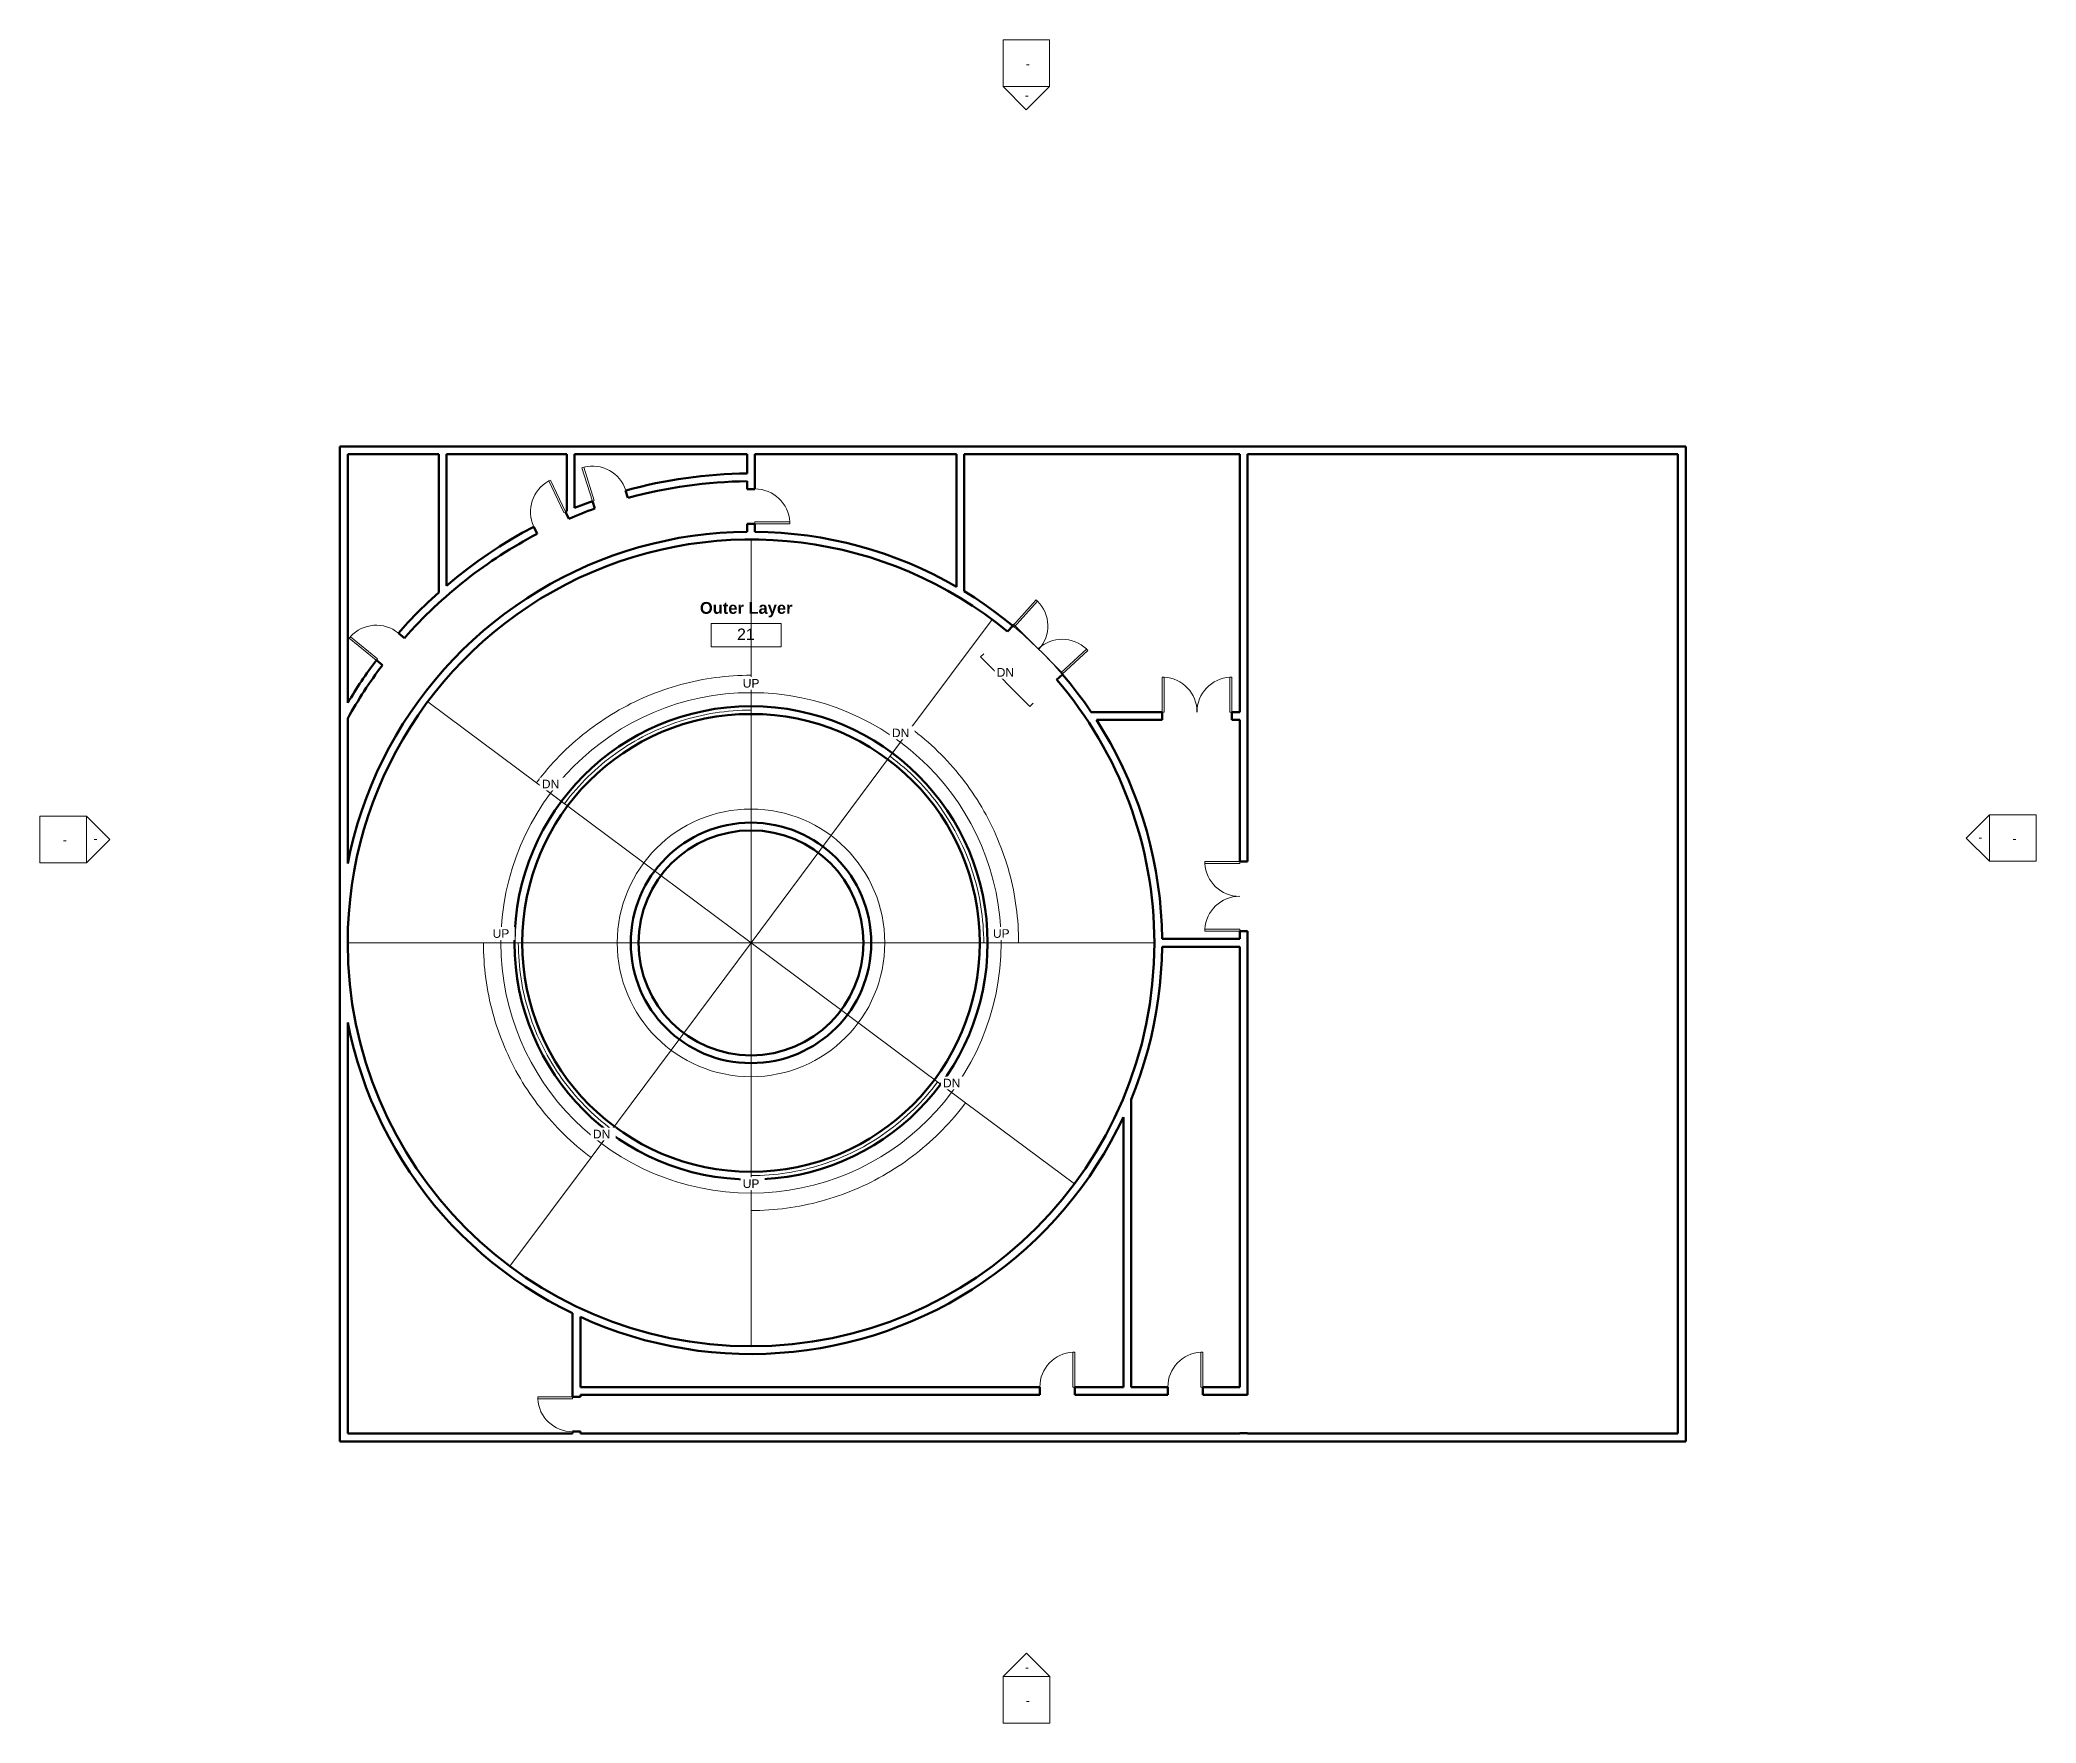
# Model space of a CAD drawing. Header units: inches. Extents: x -1067 to 992, y -835 to 901.
import ezdxf

# ---------------------------------------------------------------- set-up
doc = ezdxf.new("R2010")
doc.units = ezdxf.units.IN
doc.header["$MEASUREMENT"] = 0
for name, color, linetype, lineweight in [('A-ANNO-SYMB', 6, 'Continuous', 9), ('A-ANNO-TEXT', 2, 'Continuous', 9), ('A-AREA-IDEN', 2, 'Continuous', 9), ('A-DETL', 5, 'Continuous', 9), ('A-DOOR', 1, 'Continuous', 13), ('A-FLOR-OTLN', 6, 'Continuous', 13), ('A-FLOR-STRS', 2, 'Continuous', 9), ('A-WALL', 2, 'Continuous', 13)]:
    doc.layers.add(name, color=color, linetype=linetype, lineweight=lineweight)

# ---------------------------------------------------------------- blocks, each defined once
blk = doc.blocks.new('Single-Flush - 36_ x 84_-170492-Arena O Ring')
at = {"layer": 'A-DOOR', "lineweight": 20}
for p, q in [((16, 4), (16, 40)), ((18, 40), (16, 40)), ((18, 4), (18, 40)), ((18, 4), (16, 4))]:
    blk.add_line(p, q, dxfattribs=at)
at = {"layer": 'A-DOOR', "lineweight": 9}
blk.add_arc((18, 4), 36.1, 93.1789, 180, dxfattribs=at)
blk = doc.blocks.new('Single-Flush - 36_ x 84_-170567-Arena O Ring')
at = {"layer": 'A-DOOR', "lineweight": 20}
for p, q in [((16, 4), (16, 40)), ((18, 40), (16, 40)), ((18, 4), (18, 40)), ((18, 4), (16, 4))]:
    blk.add_line(p, q, dxfattribs=at)
at = {"layer": 'A-DOOR', "lineweight": 9}
blk.add_arc((18, 4), 36.1, 93.1789, 180, dxfattribs=at)
blk = doc.blocks.new('Single-Flush - 36_ x 84_-170596-Arena O Ring')
at = {"layer": 'A-DOOR', "lineweight": 20}
for p, q in [((16, -4), (16, -40)), ((18, -4), (16, -4)), ((18, -4), (18, -40)), ((18, -40), (16, -40))]:
    blk.add_line(p, q, dxfattribs=at)
at = {"layer": 'A-DOOR', "lineweight": 9}
blk.add_arc((18, -4), 36.1, 180, 266.8211, dxfattribs=at)
blk = doc.blocks.new('Single-Flush - 36_ x 84_-170948-Arena O Ring')
at = {"layer": 'A-DOOR', "lineweight": 20}
for p, q in [((16, -4), (16, -40)), ((18, -4), (16, -4)), ((18, -4), (18, -40)), ((18, -40), (16, -40))]:
    blk.add_line(p, q, dxfattribs=at)
at = {"layer": 'A-DOOR', "lineweight": 9}
blk.add_arc((18, -4), 36.1, 180, 266.8211, dxfattribs=at)
blk = doc.blocks.new('Elevation - Detail Number-151647-Arena O Ring')
at = {"layer": 'A-ANNO-SYMB'}
for p, q in [((-0.25, -0.25), (-0.25, 0.25)), ((-0.25, 0.25), (0.25, 0.25)), ((0.25, 0.25), (0.25, -0.25)), ((0.25, -0.25), (-0.25, -0.25))]:
    blk.add_line(p, q, dxfattribs=at)
blk = doc.blocks.new('Elevation - Detail Number-151370-Arena O Ring')
at = {"layer": 'A-ANNO-SYMB'}
for p, q in [((0, 0.25), (-0.25, 0)), ((0.25, 0), (0, 0.25)), ((-0.25, 0), (0.25, 0))]:
    blk.add_line(p, q, dxfattribs=at)
blk = doc.blocks.new('Elevation - Detail Number-V1-Arena O Ring')
at = {"layer": 'A-ANNO-SYMB'}
for p, q in [((0, 0.25), (-0.25, 0)), ((0.25, 0), (0, 0.25)), ((-0.25, 0), (0.25, 0))]:
    blk.add_line(p, q, dxfattribs=at)
blk = doc.blocks.new('Room Tag - Room Tag-84095-Arena O Ring')
at = {"layer": 'A-AREA-IDEN'}
for p, q in [((-0.375, -0.0625), (-0.375, -0.3125)), ((-0.375, -0.0625), (0.375, -0.0625)), ((0.375, -0.0625), (0.375, -0.3125)), ((-0.375, -0.3125), (0.375, -0.3125))]:
    blk.add_line(p, q, dxfattribs=at)

msp = doc.modelspace()

# ---------------------------------------------------------------- linework, layer by layer
at = {"layer": 'A-DETL'}
for p, q in [((-333.4, 245.9), (-333.4, 385.9)), ((-168.5, 191.2), (-84.8, 303.4)), ((-333.4, -30.1), (-333.4, 227.9)), ((-554.7, 134.9), (-666.9, 218.5)), ((-168.5, 191.2), (-333.4, -30.1)), ((-554.7, 134.9), (-333.4, -30.1)), ((-609.4, -30.1), (-749.4, -30.1)), ((-333.4, -30.1), (-591.4, -30.1)), ((-498.4, -251.4), (-333.4, -30.1)), ((-333.4, -30.1), (-75.4, -30.1)), ((-333.4, -30.1), (-333.4, -288.1)), ((-112.1, -195), (-333.4, -30.1)), ((-57.4, -30.1), (82.6, -30.1)), ((-112.1, -195), (0.1, -278.7)), ((-498.4, -251.4), (-582, -363.6)), ((-333.4, -306.1), (-333.4, -446))]:
    msp.add_line(p, q, dxfattribs=at)
for radius in [258, 244, 138]:
    msp.add_circle((-333.4, -30.1), radius, dxfattribs=at)
at = {"layer": 'A-FLOR-OTLN'}
for p, q in [((-4.4, 237.4), (-4.5, 237.5)), ((-577.9, -376.5), (-577.9, -376.5))]:
    msp.add_line(p, q, dxfattribs=at)
for radius, start, end in [(424, 95.1564, 96.0671), (424, 93.2179, 94.1334), (424, 91.2802, 92.1996), (424, 87.8391, 88.667), (424, 85.9376, 86.7325), (424, 84.0364, 84.7656), (424, 108.8634, 109.6026), (424, 106.8576, 107.669), (424, 104.8869, 105.7354), (424, 102.9308, 103.8018), (424, 100.9822, 101.8682), (424, 99.0378, 99.9345), (424, 97.0962, 98.0008), (424, 82.1355, 82.6841), (424, 79.8706, 80.2348), (424, 77.6491, 78.334), (424, 75.657, 76.433), (424, 73.7139, 74.5315), (424, 71.7891, 72.6297), (424, 115.4033, 116.1112), (424, 113.4698, 113.8809), (424, 110.9975, 111.5362), (424, 69.8733, 70.7273), (424, 67.9624, 68.8243), (424, 66.0546, 66.9203), (424, 64.1488, 65.0151), (424, 121.2041, 122.0702), (424, 119.2705, 120.1113), (424, 117.3369, 118.1345), (424, 62.2445, 63.1081), (424, 60.3411, 61.1985), (424, 58.4992, 58.7177), (424, 125.0714, 125.9657), (424, 123.1378, 124.0204), (424, 56.2805, 56.8946), (424, 54.3708, 55.0635), (424, 52.517, 53.2161), (424, 130.8726, 131.7869), (424, 128.9388, 129.8481), (424, 127.0051, 127.9079), (424, 50.683, 51.3268), (424, 40.7709, 50.4519), (424, 134.7401, 135.6617), (424, 132.8063, 133.7247), (424, 138.6078, 139.5342), (424, 136.6739, 137.5982), (424, 142.4757, 143.4051), (424, 140.5417, 141.4698), (424, 36.725, 37.3025), (424, 144.4097, 145.3402), (244, 0, 180), (424, 34.7914, 35.4743), (424, 148.2779, 149.2098), (424, 146.3438, 147.2751), (424, 31.1304, 32.021), (424, 152.1464, 153.0788), (424, 150.2121, 151.1444), (424, 29.2012, 30.0803), (424, 27.2721, 28.1346), (424, 154.0808, 155.0132), (424, 25.3431, 26.18), (424, 157.95, 158.8816), (424, 156.0154, 156.9474), (424, 23.414, 24.2071), (424, 21.485, 22.1856), (424, 159.8848, 160.8157), (424, 19.5561, 19.9411), (424, 163.7551, 164.6837), (424, 161.8199, 162.7497), (424, 17.0762, 17.6271), (424, 14.957, 15.6981), (424, 165.6906, 166.6176), (424, 12.9582, 13.7691), (424, 167.6265, 168.5515), (424, 10.993, 11.84), (424, 9.0421, 9.911), (424, 7.0984, 7.9818), (424, 5.1589, 6.0527), (424, 3.2221, 4.1235), (424, 1.287, 2.1943), (244, 180, 0), (424, 357.8497, 358.6509), (424, 355.9569, 356.7081), (424, 354.0647, 354.695), (424, 349.6569, 350.2813), (424, 191.4499, 192.3613), (424, 347.6399, 348.3891), (424, 193.3779, 194.2923), (424, 195.3061, 196.2227), (424, 343.7769, 344.6029), (424, 345.6963, 346.4964), (424, 197.2343, 198.1526), (424, 341.8685, 342.7085), (424, 199.1627, 200.0821), (424, 201.0912, 202.0113), (424, 338.0671, 338.9154), (424, 339.9661, 340.8129), (424, 203.0199, 203.9402), (424, 204.9488, 205.869), (424, 206.878, 207.7975), (424, 331.9046, 332.8056), (424, 333.843, 334.7359), (424, 208.8075, 209.7259), (424, 210.7373, 211.6542), (424, 329.9682, 330.8753), (424, 212.6676, 213.5823), (424, 326.0989, 327.0144), (424, 328.0331, 328.9449), (424, 214.5986, 215.5104), (424, 216.5303, 217.4384), (424, 322.2327, 323.1534), (424, 324.1656, 325.0839), (424, 218.4631, 219.3663), (424, 220.3974, 221.2941), (424, 318.3683, 319.292), (424, 320.3003, 321.2227), (424, 222.3339, 223.2219), (424, 224.2737, 225.1496), (424, 314.5051, 315.4303), (424, 316.4366, 317.3612), (424, 226.219, 227.0728), (424, 228.1741, 229.0049), (424, 310.6426, 311.568), (424, 312.5738, 313.4992), (424, 230.1504, 230.9325), (424, 232.1854, 232.86), (424, 306.7808, 307.705), (424, 308.7116, 309.6366), (424, 236.7151, 237.3157), (424, 300.9887, 301.9084), (424, 302.9193, 303.841), (424, 304.85, 305.7732), (424, 238.6426, 239.3984), (424, 240.5702, 241.3877), (424, 242.4978, 243.3482), (424, 295.1973, 296.1071), (424, 297.1277, 298.0416), (424, 299.0582, 299.9753), (424, 246.0141, 246.9391), (424, 247.9457, 248.87), (424, 249.8776, 250.8007), (424, 289.4063, 290.2946), (424, 291.3366, 292.2342), (424, 293.2669, 294.1714), (424, 251.8098, 252.7314), (424, 253.7424, 254.662), (424, 255.6755, 256.5925), (424, 257.6093, 258.523), (424, 259.5439, 260.4534), (424, 261.4796, 262.3838), (424, 263.4169, 264.3141), (424, 265.3567, 266.2443), (424, 275.2586, 275.8952), (424, 279.7554, 280.4042), (424, 281.6856, 282.4588), (424, 283.6157, 284.4426), (424, 285.5459, 286.4025), (424, 287.4761, 288.3515), (424, 267.3, 268.1746), (424, 269.2494, 270.1048), (424, 271.2103, 272.035), (424, 273.1962, 273.9651)]:
    msp.add_arc((-333.4, -30.1), radius, start, end, dxfattribs=at)
at = {"layer": 'A-FLOR-STRS'}
for p, q in [((-62.7, 298.6), (-64, 297.3)), ((-62.7, 298.6), (-39.6, 275.5)), ((-93.2, 268), (-96.6, 264.7)), ((-96.6, 264.7), (-45.7, 213.7)), ((-27.8, 263.8), (-11.8, 247.7)), ((-11.8, 247.7), (-12.5, 247)), ((-333.4, 245.9), (-333.4, 213.9)), ((-333.4, 245.9), (-333.4, 209.9)), ((-42.3, 217.1), (-45.7, 213.7)), ((-168.5, 191.2), (-190, 162.3)), ((-168.5, 191.2), (-190, 162.3)), ((-554.7, 134.9), (-525.8, 113.4)), ((-554.7, 134.9), (-525.8, 113.4)), ((-609.4, -30.1), (-577.4, -30.1)), ((-609.4, -30.1), (-573.4, -30.1)), ((-57.4, -30.1), (-93.4, -30.1)), ((-57.4, -30.1), (-89.4, -30.1)), ((-112.1, -195), (-141, -173.5)), ((-112.1, -195), (-141, -173.5)), ((-498.4, -251.4), (-476.9, -222.5)), ((-498.4, -251.4), (-476.9, -222.5)), ((-333.4, -306.1), (-333.4, -270.1)), ((-333.4, -306.1), (-333.4, -274.1))]:
    msp.add_line(p, q, dxfattribs=at)
for points in [[(-333.4, 245.9), (-345.6, 245.9), (-370.1, 244.3), (-406.1, 237), (-440.9, 225), (-473.7, 208.5), (-504.1, 187.8), (-531.5, 163.3), (-547.4, 144.7), (-554.7, 134.9)], [(-333.4, 245.9), (-345.6, 245.9), (-370.1, 244.3), (-406.1, 237), (-440.9, 225), (-473.7, 208.5), (-504.1, 187.8), (-531.5, 163.3), (-547.4, 144.7), (-554.7, 134.9)], [(-333.4, 209.9), (-345.8, 209.9), (-370.6, 208), (-406.9, 199.4), (-441.5, 185.3), (-473.5, 166), (-502.1, 142), (-518.4, 123.3), (-525.8, 113.4)], [(-57.4, -30.1), (-57.4, -17.9), (-59, 6.6), (-66.3, 42.6), (-78.3, 77.4), (-94.8, 110.2), (-115.5, 140.6), (-140, 168), (-158.7, 183.9), (-168.5, 191.2)], [(-57.4, -30.1), (-57.4, -17.9), (-59, 6.6), (-66.3, 42.6), (-78.3, 77.4), (-94.8, 110.2), (-115.5, 140.6), (-140, 168), (-158.7, 183.9), (-168.5, 191.2)], [(-185.6, 159), (-187, 160.1), (-188.5, 161.2), (-190, 162.3)], [(-93.4, -30.1), (-93.4, -17.7), (-95.3, 7.1), (-103.9, 43.4), (-118.1, 78), (-137.3, 110), (-161.3, 138.6), (-180.1, 154.9), (-190, 162.3)], [(-522.5, 117.8), (-523.6, 116.3), (-524.7, 114.8), (-525.8, 113.4)], [(-609.4, -30.1), (-609.4, -42.3), (-607.8, -66.8), (-600.5, -102.8), (-588.5, -137.5), (-572, -170.4), (-551.3, -200.8), (-526.8, -228.1), (-508.2, -244.1), (-498.4, -251.4)], [(-609.4, -30.1), (-609.4, -42.3), (-607.8, -66.8), (-600.5, -102.8), (-588.5, -137.5), (-572, -170.4), (-551.3, -200.8), (-526.8, -228.1), (-508.2, -244.1), (-498.4, -251.4)], [(-573.4, -30.1), (-573.4, -42.5), (-571.5, -67.3), (-562.9, -103.6), (-548.8, -138.2), (-529.5, -170.1), (-505.5, -198.7), (-486.8, -215.1), (-476.9, -222.5)], [(-333.4, -270.1), (-321, -270.1), (-296.2, -268.2), (-259.9, -259.6), (-225.3, -245.5), (-193.4, -226.2), (-164.8, -202.2), (-148.4, -183.5), (-141, -173.5)], [(-144.4, -178), (-143.2, -176.5), (-142.1, -175), (-141, -173.5)], [(-333.4, -306.1), (-321.2, -306.1), (-296.7, -304.5), (-260.7, -297.2), (-226, -285.2), (-193.1, -268.7), (-162.7, -248), (-135.4, -223.5), (-119.4, -204.8), (-112.1, -195)], [(-333.4, -306.1), (-321.2, -306.1), (-296.7, -304.5), (-260.7, -297.2), (-226, -285.2), (-193.1, -268.7), (-162.7, -248), (-135.4, -223.5), (-119.4, -204.8), (-112.1, -195)], [(-481.3, -219.1), (-479.8, -220.3), (-478.3, -221.4), (-476.9, -222.5)]]:
    msp.add_open_spline(points, degree=3, dxfattribs=at)
at = {"layer": 'A-WALL', "lineweight": 50}
for p, q in [((-757.4, 481.9), (-757.4, -544.1)), ((630.6, 481.9), (-757.4, 481.9)), ((-749.4, 217.3), (-749.4, 473.9)), ((-749.4, 473.9), (-655.4, 473.9)), ((-655.4, 473.9), (-655.4, 331.3)), ((-647.4, 473.9), (-523.4, 473.9)), ((-647.4, 338.2), (-647.4, 473.9)), ((-523.4, 473.9), (-523.4, 415.1)), ((-515.4, 473.9), (-337.4, 473.9)), ((-515.4, 418.4), (-515.4, 473.9)), ((-337.4, 473.9), (-337.4, 453.9)), ((-329.4, 437.9), (-329.4, 473.9)), ((-329.4, 473.9), (-121.4, 473.9)), ((-121.4, 473.9), (-121.4, 337.1)), ((-113.4, 473.9), (170.6, 473.9)), ((-113.4, 332.4), (-113.4, 473.9)), ((170.6, 473.9), (170.6, 207.9)), ((178.6, 53.9), (178.6, 473.9)), ((178.6, 473.9), (622.6, 473.9)), ((622.6, 473.9), (622.6, -536.1)), ((630.6, -544.1), (630.6, 481.9)), ((-462.7, 436.3), (-460.3, 428.7)), ((-337.4, 445.9), (-337.4, 437.9)), ((-337.4, 437.9), (-329.4, 437.9)), ((-524.8, 414.5), (-521.3, 407.3)), ((-494.6, 417.8), (-497, 425.4)), ((-553.8, 391.8), (-557.3, 399)), ((-329.4, 401.9), (-337.4, 401.9)), ((-337.4, 401.9), (-337.4, 393.9)), ((-329.4, 393.9), (-329.4, 401.9)), ((-697.1, 289.3), (-690.9, 284.2)), ((-68.8, 290.9), (-63.4, 296.9)), ((-713.6, 256.3), (-719.8, 261.3)), ((-12.3, 246.8), (-18.2, 241.3)), ((90.6, 207.9), (17.5, 207.9)), ((90.6, 199.9), (90.6, 207.9)), ((170.6, 207.9), (162.6, 207.9)), ((162.6, 207.9), (162.6, 199.9)), ((-749.4, 51.9), (-749.4, 201.3)), ((22.8, 199.9), (90.6, 199.9)), ((162.6, 199.9), (170.6, 199.9)), ((170.6, 199.9), (170.6, 53.9)), ((170.6, 53.9), (178.6, 53.9)), ((178.6, -18.1), (170.6, -18.1)), ((170.6, -18.1), (170.6, -26.1)), ((178.6, -496.1), (178.6, -18.1)), ((170.6, -26.1), (90.6, -26.1)), ((90.6, -34.1), (170.6, -34.1)), ((170.6, -34.1), (170.6, -488.1)), ((-749.4, -536.1), (-749.4, -112.1)), ((58.6, -488.1), (58.6, -191.7)), ((50.6, -209.9), (50.6, -488.1)), ((-517.4, -412.1), (-517.4, -498.1)), ((-509.4, -488.1), (-509.4, -415.8)), ((-35.4, -488.1), (-509.4, -488.1)), ((-35.4, -496.1), (-35.4, -488.1)), ((50.6, -488.1), (0.6, -488.1)), ((0.6, -488.1), (0.6, -496.1)), ((96.6, -488.1), (58.6, -488.1)), ((96.6, -496.1), (96.6, -488.1)), ((170.6, -488.1), (132.6, -488.1)), ((132.6, -488.1), (132.6, -496.1)), ((-517.4, -498.1), (-509.4, -498.1)), ((-509.4, -498.1), (-509.4, -496.1)), ((-509.4, -496.1), (-35.4, -496.1)), ((0.6, -496.1), (96.6, -496.1)), ((132.6, -496.1), (178.6, -496.1)), ((-517.4, -534.1), (-517.4, -536.1)), ((-509.4, -534.1), (-517.4, -534.1)), ((-509.4, -536.1), (-509.4, -534.1)), ((-757.4, -544.1), (630.6, -544.1)), ((-517.4, -536.1), (-749.4, -536.1)), ((170.6, -536.1), (-509.4, -536.1)), ((178.6, -535.8), (170.6, -535.8)), ((170.6, -535.8), (170.6, -536.1)), ((178.6, -536.1), (178.6, -535.8)), ((622.6, -536.1), (178.6, -536.1))]:
    msp.add_line(p, q, dxfattribs=at)
for points in [[(-523.4, 415.1), (-524.1, 414.8), (-524.8, 414.5)], [(-497, 425.4), (-506.2, 422), (-515.4, 418.4)], [(-337.4, 393.9), (-351.6, 393.5), (-365.7, 392.7), (-379.7, 391.4), (-393.8, 389.6), (-407.7, 387.4), (-421.6, 384.6), (-435.4, 381.5), (-449, 377.9), (-462.5, 373.8), (-475.9, 369.2), (-489.2, 364.3), (-502.2, 358.9), (-515.1, 353), (-527.8, 346.8), (-540.2, 340.1), (-552.4, 333), (-564.4, 325.5), (-576.1, 317.6), (-587.6, 309.3), (-598.8, 300.6), (-609.6, 291.6), (-620.2, 282.2), (-630.5, 272.5), (-640.4, 262.4), (-650, 252), (-659.2, 241.3), (-668, 230.3), (-676.5, 219), (-684.7, 207.4), (-692.4, 195.6), (-699.7, 183.5), (-706.6, 171.2), (-713.1, 158.6), (-719.2, 145.9), (-724.8, 132.9), (-730.1, 119.8), (-734.8, 106.5), (-739.2, 93), (-743, 79.4), (-746.5, 65.7), (-749.4, 51.9)], [(-557.3, 399), (-569.3, 392.6), (-581.1, 385.8), (-592.7, 378.6), (-604.1, 371.2), (-615.2, 363.4), (-626.2, 355.3), (-636.9, 346.9), (-647.4, 338.2)], [(-121.4, 337.1), (-133.3, 343.7), (-145.4, 350), (-157.8, 355.8), (-170.2, 361.3), (-182.9, 366.3), (-195.7, 370.9), (-208.7, 375.1), (-221.8, 378.9), (-235, 382.3), (-248.3, 385.3), (-261.6, 387.8), (-275.1, 389.9), (-288.6, 391.5), (-302.2, 392.8), (-315.8, 393.5), (-329.4, 393.9)], [(-655.4, 331.3), (-666.3, 321.2), (-676.9, 310.9), (-687.2, 300.2), (-697.1, 289.3)], [(-63.4, 296.9), (-73, 304.5), (-82.8, 311.9), (-92.8, 319), (-103, 325.9), (-113.4, 332.4)], [(17.5, 207.9), (10.5, 218), (3.1, 227.8), (-4.4, 237.4), (-12.3, 246.8)], [(90.6, -26.1), (90.2, -12), (89.4, 2), (88.1, 16), (86.3, 30), (84.1, 43.9), (81.4, 57.7), (78.3, 71.4), (74.7, 85), (70.6, 98.4), (66.1, 111.8), (61.2, 124.9), (55.9, 138), (50.1, 150.8), (43.9, 163.4), (37.2, 175.8), (30.2, 188), (22.8, 199.9)], [(58.6, -191.7), (63.5, -179.1), (68.1, -166.4), (72.2, -153.6), (75.9, -140.6), (79.2, -127.6), (82.1, -114.4), (84.6, -101.2), (86.6, -87.8), (88.3, -74.4), (89.4, -61), (90.2, -47.6), (90.6, -34.1)], [(-749.4, -112.1), (-746.5, -125.8), (-743.1, -139.4), (-739.2, -152.9), (-734.9, -166.3), (-730.2, -179.5), (-725.1, -192.6), (-719.5, -205.4), (-713.4, -218.1), (-707, -230.6), (-700.2, -242.9), (-692.9, -254.9), (-685.3, -266.7), (-677.2, -278.2), (-668.8, -289.5), (-660.1, -300.4), (-650.9, -311.1), (-641.5, -321.4), (-631.6, -331.5), (-621.5, -341.2), (-611, -350.6), (-600.3, -359.6), (-589.2, -368.2), (-577.9, -376.5), (-566.3, -384.4), (-554.4, -391.9), (-542.3, -399.1), (-530, -405.8), (-517.4, -412.1)], [(-509.4, -415.8), (-496.5, -421.5), (-483.4, -426.7), (-470.2, -431.4), (-456.8, -435.7), (-443.2, -439.6), (-429.6, -443), (-415.8, -446), (-402, -448.5), (-388, -450.6), (-374, -452.1), (-360, -453.3), (-345.9, -453.9), (-331.8, -454.1), (-317.8, -453.8), (-303.7, -453), (-289.7, -451.8), (-275.7, -450.1), (-261.8, -448), (-247.9, -445.4), (-234.2, -442.3), (-220.6, -438.8), (-207.1, -434.8), (-193.7, -430.4), (-180.5, -425.5), (-167.4, -420.2), (-154.6, -414.5), (-141.9, -408.4), (-129.4, -401.8), (-117.2, -394.8), (-105.2, -387.4), (-93.5, -379.7), (-82, -371.5), (-70.8, -363), (-59.9, -354.1), (-49.3, -344.8), (-39, -335.2), (-29, -325.2), (-19.4, -315), (-10.1, -304.4), (-1.2, -293.5), (7.4, -282.3), (15.6, -270.9), (23.4, -259.1), (30.8, -247.2), (37.8, -235), (44.4, -222.5), (50.6, -209.9)]]:
    msp.add_lwpolyline(points, dxfattribs=at)
for radius, start, end in [(484, 90.4735, 105.4897), (476, 90.4815, 105.4538), (476, 109.7882, 113.2497), (476, 117.5841, 138.6791), (416, 50.4986, 180), (484, 142.9775, 149.261), (476, 143.0134, 150.9209), (416, 0, 40.7243), (244, 360, 180), (236, 0, 180), (124, 360, 180), (116, 0, 180), (416, 180, 0), (244, 180, 360), (236, 180, 0), (124, 180, 360), (116, 180, 0)]:
    msp.add_arc((-333.4, -30.1), radius, start, end, dxfattribs=at)

# ---------------------------------------------------------------- block references
at = {"layer": 'A-ANNO-SYMB', "xscale": 95.99999999999994, "yscale": 95.99999999999994, "zscale": 95.99999999999994}
for name, p in [('Elevation - Detail Number-151647-Arena O Ring', (-49.5, 877)), ('Elevation - Detail Number-151647-Arena O Ring', (-1042.8, 76.6)), ('Elevation - Detail Number-151647-Arena O Ring', (968, 78)), ('Elevation - Detail Number-151370-Arena O Ring', (-49.3, -786.6)), ('Elevation - Detail Number-151647-Arena O Ring', (-49.3, -810.6))]:
    msp.add_blockref(name, p, dxfattribs=at)
at = {"layer": 'A-ANNO-SYMB', "extrusion": (0, 0, -1), "xscale": 95.99999999999994, "yscale": 95.99999999999994, "zscale": 95.99999999999994}
for p, rotation in [((49.5, 853), 180), ((1018.8, 76.6), 90.00000000000038)]:
    msp.add_blockref('Elevation - Detail Number-V1-Arena O Ring', p, dxfattribs=dict(at, rotation=rotation))
at = {"layer": 'A-ANNO-SYMB', "xscale": 95.99999999999994, "yscale": 95.99999999999994, "zscale": 95.99999999999994, "rotation": 90}
msp.add_blockref('Elevation - Detail Number-151370-Arena O Ring', (944, 78), dxfattribs=at)
at = {"layer": 'A-AREA-IDEN', "xscale": 95.99999999999994, "yscale": 95.99999999999994, "zscale": 95.99999999999994}
msp.add_blockref('Room Tag - Room Tag-84095-Arena O Ring', (-338.4, 305.2), dxfattribs=at)
at = {"layer": 'A-DOOR'}
for name, p, rotation in [('Single-Flush - 36_ x 84_-170596-Arena O Ring', (-478.6, 427.1), 197.6210062732659), ('Single-Flush - 36_ x 84_-170492-Arena O Ring', (-539.3, 403.2), 25.41690635849699), ('Single-Flush - 36_ x 84_-170492-Arena O Ring', (-333.4, 419.9), 270.000000000001), ('Single-Flush - 36_ x 84_-170596-Arena O Ring', (-705.4, 272.8), 230.8462148898579), ('Single-Flush - 36_ x 84_-170948-Arena O Ring', (-52.7, 281.8), 138.0186318219462), ('Single-Flush - 36_ x 84_-170567-Arena O Ring', (-27.6, 257.2), 313.2042234768023), ('Single-Flush - 36_ x 84_-170596-Arena O Ring', (108.6, 203.9), 180), ('Single-Flush - 36_ x 84_-170492-Arena O Ring', (174.6, 35.9), 89.99999999999991), ('Single-Flush - 36_ x 84_-170596-Arena O Ring', (174.6, -0.1), 269.9999999999999), ('Single-Flush - 36_ x 84_-170567-Arena O Ring', (-513.4, -516.1), 89.9999999999999)]:
    msp.add_blockref(name, p, dxfattribs=dict(at, rotation=rotation))
for p in [(144.6, 203.9), (-17.4, -492.1), (114.6, -492.1)]:
    msp.add_blockref('Single-Flush - 36_ x 84_-170492-Arena O Ring', p, dxfattribs=at)

# ---------------------------------------------------------------- texts
at = {"layer": 'A-AREA-IDEN', "attachment_point": 2, "line_spacing_factor": 0.938532}
for s, insert, char_height, width in [('\\fArial|b1|i0|c0|p34|;Outer Layer', (-338.4, 321.4), 12.177, 110.592), ('\\fArial|b0|i0|c0|p34|;21', (-338.7, 294), 11.802, 21.888)]:
    msp.add_mtext(s, dxfattribs=dict(at, insert=insert, char_height=char_height, width=width))

# ---------------------------------------------------------------- next in the draw order: texts
at = {"layer": 'A-ANNO-SYMB', "char_height": 8.852, "width": 4.86, "attachment_point": 2, "line_spacing_factor": 0.938532, "bg_fill": 3, "box_fill_scale": 1.25, "bg_fill_color": 0, "bg_fill_transparency": 0}
for insert in [(-47.9, 880.8), (-49, 848.3), (-1041.2, 80.4), (-1009.4, 81.9), (934.5, 83.2), (969.6, 81.8), (-48.8, -772.4), (-47.8, -806.8)]:
    msp.add_mtext('\\fArial|b0|i0|c0|p34|;-', dxfattribs=dict(at, insert=insert))
at = {"layer": 'A-ANNO-TEXT', "char_height": 8.852, "attachment_point": 1, "line_spacing_factor": 0.938532, "bg_fill": 3, "box_fill_scale": 1.25, "bg_fill_color": 0, "bg_fill_transparency": 0}
for s, insert, width in [('\\fArial|b0|i0|c0|p34|;DN', (-80, 253.3), 21.268), ('\\fArial|b0|i0|c0|p34|;UP', (-341.9, 242), 20.437), ('\\fArial|b0|i0|c0|p34|;DN', (-188.1, 190.9), 21.268), ('\\fArial|b0|i0|c0|p34|;DN', (-549.1, 138.2), 21.268), ('\\fArial|b0|i0|c0|p34|;UP', (-599.9, -16), 20.437), ('\\fArial|b0|i0|c0|p34|;UP', (-83.9, -16), 20.437), ('\\fArial|b0|i0|c0|p34|;DN', (-135.4, -170.2), 21.268), ('\\fArial|b0|i0|c0|p34|;DN', (-496.5, -222.8), 21.268), ('\\fArial|b0|i0|c0|p34|;UP', (-341.9, -274), 20.437)]:
    msp.add_mtext(s, dxfattribs=dict(at, insert=insert, width=width))

doc.saveas('drawing.dxf')
